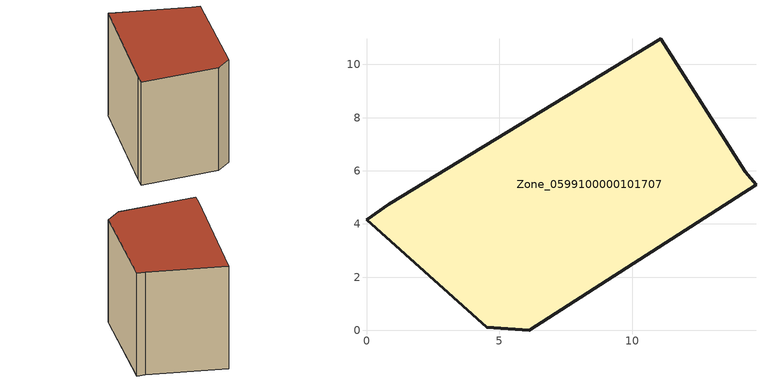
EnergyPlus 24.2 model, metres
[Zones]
Zone_0599100000101707
 floor ground (C_G): 6.13,0 4.52,0.11 0,4.16 0.84,4.74 11.07,10.97 14.25,5.96 14.65,5.48 z0
 wall outside (C_F): 4.52,0.11 6.13,0 14.65,5.48 14.25,5.96 11.07,10.97 0.84,4.74 0,4.16 4.52,0.11 z0:7.73
 roof outside (C_R): 11.07,10.97 0.84,4.74 0,4.16 4.52,0.11 6.13,0 14.65,5.48 14.25,5.96 z7.73
[BUILDING]
Pand.0599100000101707: North Axis=0; Terrain=City; Loads Convergence Tolerance Value=0.04; Temperature Convergence Tolerance Value=0.4; Solar Distribution=FullExterior; Maximum Number of Warmup Days=25; Minimum Number of Warmup Days=1
[Site:Location]
Rotterdam.The.Hague.AP_ZH_NLD Design_Conditions: Latitude=51.96; Longitude=4.45; Time Zone=1; Elevation=-4.5
[SITE:GROUNDTEMPERATURE:BUILDINGSURFACE]
18, 18, 18, 18, 18, 18, 18, 18, 18, 18, 18, 18
[MATERIAL] Thermal Absorptance=0.9; Solar Absorptance=0.7; Visible Absorptance=0.7
Name | Roughness | Thickness | Conductivity | Density | Specific Heat
G.D.1965 | MediumSmooth | 0.15 | 1 | 540 | 1210
F.D.1965 | Rough | 0.3 | 0.857143 | 1920 | 840
R.D.1965 | MediumRough | 0.2 | 0.08 | 1500 | 1000
[CONSTRUCTION]
C_G: G.D.1965
C_F: F.D.1965
C_R: R.D.1965
[ZONE]
Zone_0599100000101707: Type=1; Multiplier=1; Ceiling Height=Autocalculate; Volume=Autocalculate; Floor Area=autocalculate; Part of Total Floor Area=Yes
[ZONEINFILTRATION:DESIGNFLOWRATE]
Infil_Zone_0599100000101707: Zone or ZoneList or Space or SpaceList=Zone_0599100000101707; Schedule=AlwaysOn; Design Flow Rate Calculation Method=Flow/Area; Flow Rate per Floor Area=0.0042; Constant Term Coefficient=1; Temperature Term Coefficient=0; Velocity Term Coefficient=0; Velocity Squared Term Coefficient=0
[HVACTEMPLATE:ZONE:IDEALLOADSAIRSYSTEM]
Zone_0599100000101707: Maximum Heating Supply Air Temperature=50; Minimum Cooling Supply Air Temperature=13; Maximum Heating Supply Air Humidity Ratio=0.0156; Minimum Cooling Supply Air Humidity Ratio=0.0077; Heating Limit=NoLimit; Cooling Limit=NoLimit; Dehumidification Control Type=ConstantSensibleHeatRatio; Cooling Sensible Heat Ratio=0.7; Dehumidification Setpoint=60; Humidification Control Type=None; Humidification Setpoint=30; Outdoor Air Method=None; Outdoor Air Flow Rate per Person=0.00944; Outdoor Air Flow Rate per Zone Floor Area=0; Outdoor Air Flow Rate per Zone=0; Demand Controlled Ventilation Type=None; Outdoor Air Economizer Type=NoEconomizer; Heat Recovery Type=None; Sensible Heat Recovery Effectiveness=0.7; Latent Heat Recovery Effectiveness=0.65
[ZONECONTROL:THERMOSTAT]
ThermostatControl_Zone_0599100000101707: Zone or ZoneList=Zone_0599100000101707; Control Type Schedule=DualSetpointControlType; Control 1=Thermostat_Zone_0599100000101707; Temperature Difference Between Cutout And Setpoint=0
[THERMOSTATSETPOINT:DUALSETPOINT]
Thermostat_Zone_0599100000101707: Heating Setpoint Temperature Schedule=HeatingSetpoint_Zone_0599100000101707; Cooling Setpoint Temperature Schedule=CoolingSetpoint_Zone_0599100000101707
[SCHEDULE:COMPACT]
HeatingSetpoint_Zone_0599100000101707: Through: 12/31, For: AllDays, Until: 24:00, 21
CoolingSetpoint_Zone_0599100000101707: Through: 12/31, For: AllDays, Until: 24:00, 24
DualSetpointControlType: Through: 12/31, For: AllDays, Until: 24:00, 4
AlwaysOn: Through: 12/31, For: AllDays, Until: 24:00, 1
